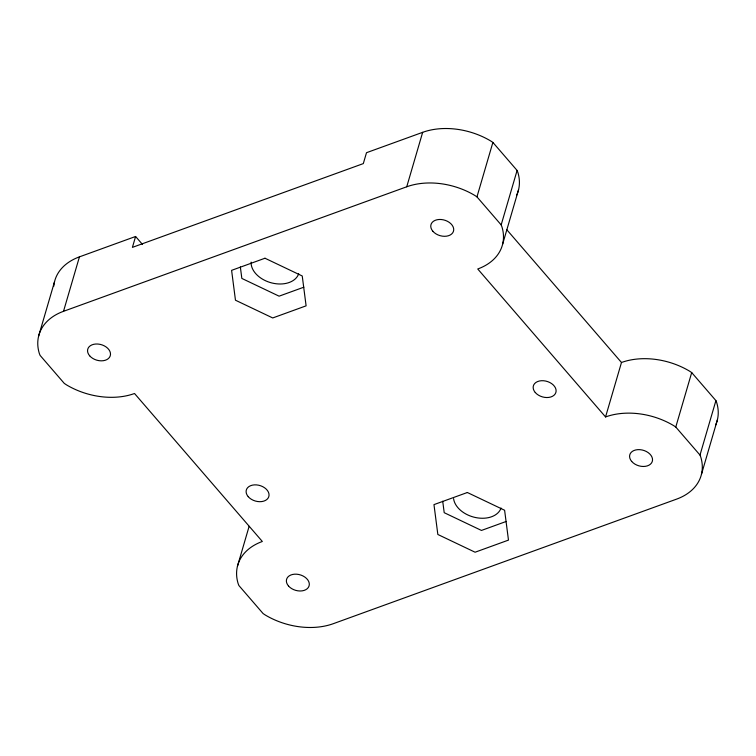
<?xml version="1.0" encoding="UTF-8"?>
<svg xmlns="http://www.w3.org/2000/svg" width="756" height="756" viewBox="0 0 756 756"><rect width="100%" height="100%" fill="white"/><g stroke="black" fill="none" stroke-linecap="round" stroke-linejoin="round"><path stroke-width="1.13" d="M38.613 336.155L54.536 281.704M63.513 311.311L406.737 186.779A62.568 43.073 16.3 0 1 474.777 195.417L476.96 196.872L501.171 224.901L501.946 226.876A62.568 43.073 16.3 0 1 477.745 268.985L605.556 416.943A62.568 43.073 16.3 0 1 673.596 425.581L675.779 427.036L699.99 455.065L700.765 457.04A62.568 43.073 16.3 0 1 676.563 499.14L333.339 623.672A62.568 43.073 16.3 0 1 265.299 615.034L263.116 613.579L238.905 585.55L238.131 583.575A62.568 43.073 16.3 0 1 262.332 541.476L134.521 393.507A62.568 43.073 16.3 0 1 66.481 384.87L64.298 383.415L40.087 355.386L39.312 353.421A62.568 43.073 16.3 0 1 63.513 311.311L79.437 256.86L135.598 236.477L142.544 244.509M135.598 236.477L132.413 247.373L363.315 163.598L366.499 152.703L422.661 132.328A62.568 43.073 16.3 0 1 490.701 140.966L492.884 142.421L517.095 170.45L517.869 172.425A62.568 43.073 16.3 0 1 516.717 195.01M237.431 566.32L249.13 526.308M406.737 186.779L422.661 132.328M476.96 196.872L492.884 142.421M501.171 224.901L517.095 170.45M502.645 244.131L518.569 189.68M605.556 416.943L621.479 362.493L506.756 229.682M675.779 427.036L691.702 372.585L689.519 371.13A62.568 43.073 16.3 0 0 621.479 362.493M699.99 455.065L715.913 400.614L691.702 372.585M701.464 474.295L717.387 419.845M303.865 287.185L279.096 296.172L241.835 278.425L240.351 266.934M506.227 521.451L481.459 530.438L444.207 512.691L442.714 501.209M715.913 400.614L716.688 402.579A62.568 43.073 16.3 0 1 715.535 425.174M53.799 286.174A62.568 43.073 16.3 0 1 79.437 256.86M501.067 508.041A24.636 16.963 16.3 0 1 475.93 517.614A24.636 16.963 16.3 0 1 453.581 498.667M298.696 273.766A24.636 16.963 16.3 0 1 271.99 282.999A24.636 16.963 16.3 0 1 251.115 262.115M264.987 258.231L231.601 270.346L235.466 300.208L272.727 317.955L306.104 305.84L302.239 275.978L264.987 258.231M467.35 492.506L433.972 504.621L437.837 534.473L475.089 552.22L508.476 540.105L504.611 510.253L467.35 492.506M631.695 461.443A11.727 8.08 16.3 0 0 651.502 463.022A11.727 8.08 16.3 0 0 639.973 449.669A11.727 8.08 16.3 0 0 631.695 461.443M288.48 585.966A11.727 8.08 16.3 0 0 308.287 587.544A11.727 8.08 16.3 0 0 296.749 574.201A11.727 8.08 16.3 0 0 288.48 585.966M89.662 355.811A11.727 8.08 16.3 0 0 109.469 357.39A11.727 8.08 16.3 0 0 97.93 344.037A11.727 8.08 16.3 0 0 89.662 355.811M432.876 231.279A11.727 8.08 16.3 0 0 452.683 232.857A11.727 8.08 16.3 0 0 441.154 219.505A11.727 8.08 16.3 0 0 432.876 231.279M535.267 392.506A11.727 8.08 16.3 0 0 555.074 394.093A11.727 8.08 16.3 0 0 543.545 380.74A11.727 8.08 16.3 0 0 535.267 392.506M248.214 496.664A11.727 8.08 16.3 0 0 268.021 498.242A11.727 8.08 16.3 0 0 256.492 484.898A11.727 8.08 16.3 0 0 248.214 496.664"/></g></svg>
